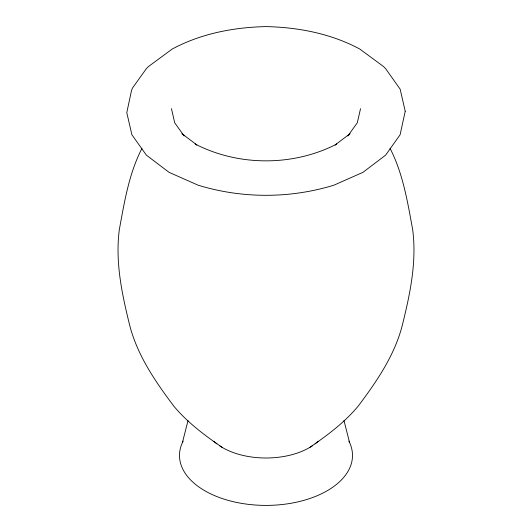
<?xml version="1.0" encoding="UTF-8"?>
<svg xmlns="http://www.w3.org/2000/svg" width="532" height="532" viewBox="0 0 532 532"><rect width="100%" height="100%" fill="white"/><g stroke="black" fill="none" stroke-linecap="round" stroke-linejoin="round"><path stroke-width="0.8" d="M360.536 108.641L357.311 122.766L347.868 135.933L350.043 133.705L335.266 144.83M182.443 442.531L188.022 420.546M141.978 148.328C128.944 173.565 124.408 202.034 119.314 229.678C115.065 262.362 122.101 294.688 129.928 326.249C137.888 356.161 155.497 381.743 173.838 406.169C187.59 422.654 204.92 435.528 222.522 447.605M309.478 447.605C327.08 435.528 344.41 422.654 358.162 406.169C376.503 381.743 394.112 356.161 402.072 326.249C409.899 294.688 416.935 262.362 412.686 229.678C407.592 202.034 403.057 173.565 390.023 148.328M335.173 144.99L336.816 144.032C293.278 166.456 238.722 166.456 195.184 144.032L196.827 144.99M196.734 144.83L181.957 133.705L184.132 135.933L174.689 122.766L171.464 108.641M343.978 420.546L349.557 442.531M348.872 441.148A86.503 49.941 0 0 1 266 505.4A86.503 49.941 0 0 1 183.128 441.148M318.149 441.307A61.486 35.498 0 0 1 315.104 443.868M312.39 445.803A61.486 35.498 0 0 1 219.61 445.803M216.896 443.868A61.486 35.498 0 0 1 213.851 441.307M405.224 111.268L400.104 134.756L385.62 155.138L362.944 172.341L333.91 185.183C289.854 198.682 242.146 198.682 198.09 185.183L169.056 172.341L146.38 155.138L131.896 134.756L126.789 112.658L131.517 90.467L132.508 87.993L146.313 68.748L148.488 66.527L172.248 49.017C201.063 33.576 233.541 27.325 266 26.6C298.459 27.325 330.937 33.576 359.752 49.017L383.512 66.527L385.687 68.748L400.15 89.157L405.224 111.268"/></g></svg>
